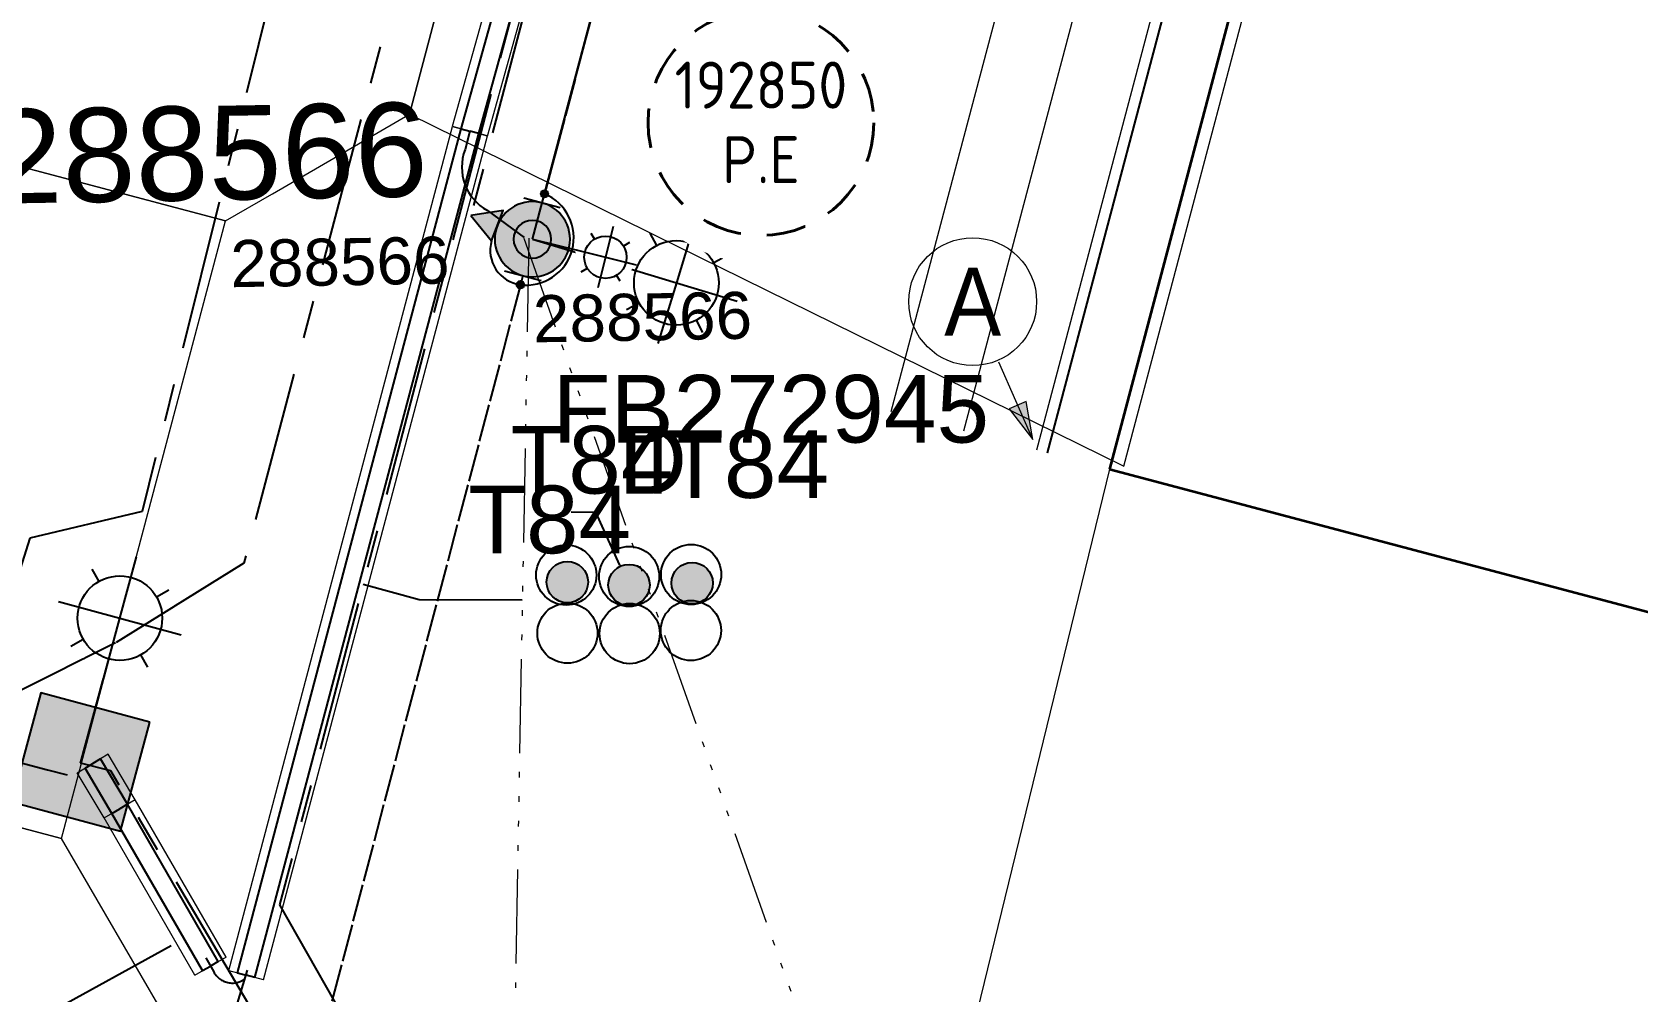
# Model space of a CAD drawing. Header units: metres. Extents: x 256054 to 262066, y 6173540 to 6179224.
# Drawn here: x 258720.28 to 258762.97, y 6175128.98 to 6175154.5 of the extents above; entities that cross this region are included whole.
import ezdxf
from ezdxf.enums import TextEntityAlignment as Align

# ---------------------------------------------------------------- set-up
doc = ezdxf.new("R2010")
doc.units = ezdxf.units.M
for name, pattern in [('Cable Exist OH', [1, 1, 0]), ('Cable Exist UG', [7, 4, -1, 1, -1]), ('Dash', [5, 3, -2]), ('IE Trench LV', [5.5, 4, -1.5]), ('PHANTOMX2', [5.6, 2.5, -0.5, 0.15, -0.5, 0.15, -0.5, 0.15, -0.5, 0.15, -0.5])]:
    doc.linetypes.add(name, pattern=pattern)
doc.layers.get('0').update_dxf_attribs({"color": 6})
doc.layers.add('_User Miscellaneous12', color=252, linetype='Continuous', lineweight=13, plot=False, transparency=0.5)
for name, color, linetype, lineweight in [('_User Miscellaneous4', 191, 'Continuous', 13), ('_User Miscellaneous5', 151, 'Continuous', 13), ('_User_HV_Exist', 1, 'Continuous', 25), ('_User_LV_Exist', 5, 'Continuous', 25), ('Cadastre Developer_SP_NEW', 54, 'Continuous', 15), ('Cadastre Land Parcels_SP_EXT', 96, 'Continuous', 15), ('Cadastre Roads_SP_EXT', 54, 'Continuous', 15), ('Mains_HV_EXT', 13, 'Continuous', 25), ('Mains_LV_EXT', 163, 'Continuous', 25), ('Mains_LV_SL_EXT', 135, 'Continuous', 25), ('Services_SP_EXT', 42, 'PHANTOMX2', 20)]:
    doc.layers.add(name, color=color, linetype=linetype, lineweight=lineweight)
for name, color, linetype in [('Duct_SP_EXT', 40, 'Continuous'), ('Equip_SP_SL_EXT', 7, 'Continuous'), ('Notes_LV_MISC', 161, 'Continuous'), ('OH_Details_SP_MISC', 7, 'Continuous'), ('SupportsOH_SP_TR_HV_LV_SL_EXT', 7, 'Continuous'), ('SupportsUG_SP_LV_SL_EXT', 7, 'Continuous'), ('Trench_SP_EXT', 7, 'Continuous'), ('Trench_SP_NEW', 2, 'Continuous')]:
    doc.layers.add(name, color=color, linetype=linetype)
doc.styles.add('COLUMN_LABEL', font='arial.ttf', dxfattribs={"height": 2})
doc.styles.add('IESYMBOL1', font='isocp.shx')
doc.styles.add('POLE_LABEL', font='arial.ttf', dxfattribs={"height": 2})
doc.styles.add('SL_LABEL', font='arial.ttf', dxfattribs={"height": 2})
doc.styles.get("Standard").update_dxf_attribs({"font": 'arial.ttf'})
doc.linetypes.add('IE Trench HV', pattern='A,4,-0.4,["/",Standard,S=2,R=0,X=0.25,Y=-1],-1.6', length=6)

# ---------------------------------------------------------------- blocks, each defined once
blk = doc.blocks.new('COLUMN_EXT')
blk.add_hatch(color=256).paths.add_polyline_path([(1.5, -1.5), (1.5, 1.5), (-1.5, 1.5), (-1.5, -1.5)])
blk.add_lwpolyline([(1.5, 1.5), (-1.5, 1.5), (-1.5, -1.5), (1.5, -1.5)], close=True)
at = {"flags": 1}
blk.add_attdef('Z', (-1.813, 2.351), '', height=0.2, rotation=180, dxfattribs=at)
at = {"flags": 9}
for tag, p in [('SUBURB', (-1.813, 1.8)), ('NOTES', (-1.813, 2)), ('STREETNAME', (-1.813, 1.6)), ('LOCATION', (-1.813, 1.4)), ('LEGEND', (-1.813, 1.2)), ('USAGE', (-1.813, 1)), ('STATE', (-1.813, 0.8)), ('COLUMN_TYPE', (-1.813, 0.4)), ('OWNED_BY', (-1.813, 0.6))]:
    blk.add_attdef(tag, text='', height=0.2, rotation=180, dxfattribs=at).set_placement(p, align=Align.MIDDLE_LEFT)
for tag, style, p in [('STRUCTURE_PLANT_NUMBER', 'POLE_LABEL', (-1.813, -0.031)), ('STREET_CODE', 'COLUMN_LABEL', (-1.813, 0.2))]:
    blk.add_attdef(tag, text='', height=0.2, rotation=180, dxfattribs=dict(at, style=style)).set_placement(p, align=Align.MIDDLE_LEFT)
at = {"style": 'COLUMN_LABEL', "width": 0.9, "flags": 8}
blk.add_attdef('ASSET_NUM', text='', height=2, rotation=270, dxfattribs=at).set_placement((2, -4), align=Align.MIDDLE_LEFT)
blk = doc.blocks.new('DUCT_EXT')
blk.add_circle((0, 0.8), 0.8)
at = {"flags": 1}
blk.add_attdef('Z', (0, 0), '', height=0.2, dxfattribs=at)
at = {"flags": 9}
for tag, p in [('DUCT_CODE', (0, 0)), ('XSECT_TYPE', (0, -0.2)), ('FB_REFERENCE', (0, -0.4)), ('STATE', (0, -0.6)), ('NOTES', (0, -0.8))]:
    blk.add_attdef(tag, text='', height=0.2, dxfattribs=at).set_placement(p, align=Align.MIDDLE_LEFT)
blk = doc.blocks.new('*U382')
at = {"width": 0.9}
blk.add_attdef('LNUMBER', text='', height=1, rotation=74.8735, dxfattribs=at).set_placement((2.792, 6.497), align=Align.MIDDLE_LEFT)
at = {"flags": 9}
for tag, p in [('LRATECODE', (-7.4, 0)), ('LOUTREACHVOCAB', (-7.2, 0)), ('LOUTREACH', (-7, 0)), ('LANTNUMBER', (-6.6, 0)), ('LNEW', (-6.4, 0)), ('LMASTVOCAB', (-6.2, 0)), ('LMAST', (-6, 0)), ('LLAMPVOCAB', (-5.8, 0)), ('LLAMP', (-5.6, 0)), ('LEXIST', (-5.4, 0)), ('LCHARGE3PERCENT', (-5.2, 0)), ('LCHARGE3', (-5, 0)), ('LCHARGE2PERCENT', (-4.8, 0)), ('LCHARGE2', (-4.6, 0)), ('LCHARGE1PERCENT', (-4.4, 0)), ('LCHARGE1', (-4.2, 0)), ('LCATEGORY', (-4, 0)), ('LBRACKETVOCAB', (-3.8, 0)), ('LBRACKET', (-3.6, 0)), ('LKINGHEIGHT', (-3.4, 0)), ('CREPLACE', (-3.2, 0)), ('CREMOVE', (-3, 0)), ('CNUMBER', (-2.8, 0)), ('CNEW', (-2.6, 0)), ('CEXIST', (-2.4, 0)), ('USAGE', (-2.2, 0)), ('STATE', (-2, 0)), ('OWNED_BY', (-1.8, 0)), ('ORIENTATION', (-1.6, 0)), ('OPERATING_VOLTAGE', (-1.4, 0)), ('NO_PHASES', (-1.2, 0)), ('LANTERN_TYPE', (-1, 0)), ('LANTERN_PURPOSE', (-0.8, 0)), ('CONTROL_TYPE', (-0.6, 0)), ('CONSTRUCTED_VOLTAGE', (-0.4, 0))]:
    blk.add_attdef(tag, text='', height=0.001, rotation=270, dxfattribs=at).set_placement(p, align=Align.MIDDLE_LEFT)
at = {"style": 'SL_LABEL', "flags": 9}
blk.add_attdef('STREET_CODE', text='', height=0.001, rotation=270, dxfattribs=at).set_placement((0.001, 0), align=Align.MIDDLE_LEFT)
at = {"flags": 1}
blk.add_attdef('Z', (0, 0), '', height=0.001, rotation=270, dxfattribs=at)
at = {"flags": 9}
for tag, p in [('LREMOVE', (0, -7.6)), ('LREPLACE', (0, -7.8)), ('LTYPE', (0, -8)), ('LTYPEVOCAB', (0, -8.2)), ('LEGEND', (0, -8.4)), ('SUBURB', (0, -8.6)), ('STREETNAME', (0, -8.8)), ('LOCATION', (0, -9)), ('NOTES', (0, -9.2)), ('MAINTAINED_BY', (0, -9.863))]:
    blk.add_attdef(tag, text='', height=0.001, dxfattribs=at).set_placement(p, align=Align.MIDDLE_LEFT)
blk.add_attdef('OPERATED_BY', (0, -9.607), '', height=0.001, dxfattribs=at)
blk.add_wipeout([(1.484, 5.49), (2.344, 4.609), (2.673, 3.421), (1.791, 2.561), (0.604, 2.232), (-0.257, 3.114), (-0.585, 4.302), (0.297, 5.162)])
for p, q in [((0.297, 5.162), (0.483, 4.837)), ((1.044, 3.861), (1.484, 5.49)), ((-0.585, 4.302), (1.044, 3.861)), ((2.344, 4.609), (2.019, 4.422)), ((0, 0), (1.044, 3.861)), ((1.044, 3.861), (2.673, 3.421)), ((-0.257, 3.114), (0.068, 3.301)), ((1.791, 2.561), (1.604, 2.886))]:
    blk.add_line(p, q)
blk.add_circle((1.044, 3.861), 1.125)
blk = doc.blocks.new('*U389')
at = {"flags": 9}
for tag, p in [('LRATECODE', (-7.4, 0)), ('LOUTREACHVOCAB', (-7.2, 0)), ('LOUTREACH', (-7, 0)), ('LANTNUMBER', (-6.6, 0)), ('LNEW', (-6.4, 0)), ('LMASTVOCAB', (-6.2, 0)), ('LMAST', (-6, 0)), ('LLAMPVOCAB', (-5.8, 0)), ('LLAMP', (-5.6, 0)), ('LEXIST', (-5.4, 0)), ('LCHARGE3PERCENT', (-5.2, 0)), ('LCHARGE3', (-5, 0)), ('LCHARGE2PERCENT', (-4.8, 0)), ('LCHARGE2', (-4.6, 0)), ('LCHARGE1PERCENT', (-4.4, 0)), ('LCHARGE1', (-4.2, 0)), ('LCATEGORY', (-4, 0)), ('LBRACKETVOCAB', (-3.8, 0)), ('LBRACKET', (-3.6, 0)), ('LKINGHEIGHT', (-3.4, 0)), ('CREPLACE', (-3.2, 0)), ('CREMOVE', (-3, 0)), ('CNUMBER', (-2.8, 0)), ('CNEW', (-2.6, 0)), ('CEXIST', (-2.4, 0)), ('USAGE', (-2.2, 0)), ('STATE', (-2, 0)), ('OWNED_BY', (-1.8, 0)), ('ORIENTATION', (-1.6, 0)), ('OPERATING_VOLTAGE', (-1.4, 0)), ('NO_PHASES', (-1.2, 0)), ('LANTERN_TYPE', (-1, 0)), ('LANTERN_PURPOSE', (-0.8, 0)), ('CONTROL_TYPE', (-0.6, 0)), ('CONSTRUCTED_VOLTAGE', (-0.4, 0))]:
    blk.add_attdef(tag, text='', height=0.001, rotation=270, dxfattribs=at).set_placement(p, align=Align.MIDDLE_LEFT)
at = {"style": 'SL_LABEL', "flags": 9}
blk.add_attdef('STREET_CODE', text='', height=0.001, rotation=270, dxfattribs=at).set_placement((0.001, 0), align=Align.MIDDLE_LEFT)
at = {"flags": 1}
blk.add_attdef('Z', (0, 0), '', height=0.001, rotation=270, dxfattribs=at)
at = {"width": 0.9}
blk.add_attdef('LNUMBER', text='', height=1, rotation=343.1271, dxfattribs=at).set_placement((6.408, -2.989), align=Align.MIDDLE_LEFT)
at = {"flags": 9}
for tag, p in [('LREMOVE', (0, -7.6)), ('LREPLACE', (0, -7.8)), ('LTYPE', (0, -8)), ('LTYPEVOCAB', (0, -8.2)), ('LEGEND', (0, -8.4)), ('SUBURB', (0, -8.6)), ('STREETNAME', (0, -8.8)), ('LOCATION', (0, -9)), ('NOTES', (0, -9.2)), ('MAINTAINED_BY', (0, -9.863))]:
    blk.add_attdef(tag, text='', height=0.001, dxfattribs=at).set_placement(p, align=Align.MIDDLE_LEFT)
blk.add_attdef('OPERATED_BY', (0, -9.607), '', height=0.001, dxfattribs=at)
blk.add_wipeout([(5.443, -1.651), (4.535, -2.484), (3.338, -2.776), (2.505, -1.868), (2.213, -0.671), (3.121, 0.162), (4.318, 0.454), (5.151, -0.454)])
for p, q in [((4.318, 0.454), (3.828, -1.161)), ((0, 0), (3.828, -1.161)), ((3.121, 0.162), (3.297, -0.169)), ((5.151, -0.454), (4.82, -0.631)), ((3.828, -1.161), (3.338, -2.776)), ((3.828, -1.161), (5.443, -1.651)), ((2.505, -1.868), (2.836, -1.691)), ((4.535, -2.484), (4.358, -2.153))]:
    blk.add_line(p, q)
blk.add_circle((3.828, -1.161), 1.125)
blk = doc.blocks.new('POLE_EXT')
blk.add_hatch(color=256).paths.add_polyline_path([(-1, 0, 1), (1, 0, 1)])
blk.add_lwpolyline([(-1, 0, 1), (1, 0, 1)], format="xyb", close=True)
at = {"flags": 8}
blk.add_attdef('pNumber', text='', height=2, dxfattribs=at).set_placement((2.5, 2.5), align=Align.MIDDLE_CENTER)
at = {"style": 'POLE_LABEL', "flags": 9}
for tag, p in [('STRUCTURE_PLANT_NUMBER', (1.355, 0.028)), ('STREET_CODE', (1.355, -0.2))]:
    blk.add_attdef(tag, text='', height=0.2, dxfattribs=at).set_placement(p, align=Align.MIDDLE_LEFT)
at = {"flags": 9}
for tag, p in [('OWNED_BY', (1.355, -0.4)), ('SPECIAL_USE', (1.355, -0.8)), ('PARENT', (1.355, -0.6)), ('STATE', (1.355, -1)), ('USAGE', (1.355, -1.2)), ('cLV', (1.355, -1.4)), ('hDepth', (1.355, -1.6)), ('hDia', (1.355, -1.8)), ('cHV', (1.355, -2)), ('LBRACKET', (1.355, -2.2)), ('LExisting', (1.355, -2.4)), ('LANTNUMBER', (1.355, -2.6)), ('LOther', (1.355, -2.8)), ('LRemove', (1.355, -3)), ('cLinedev', (1.355, -3.4)), ('LEGEND', (1.355, -3.2)), ('pExisting', (1.355, -3.8)), ('LOCATION', (1.355, -3.6)), ('PFNUMBER', (1.355, -4)), ('NEWPFNUMBER', (1.355, -4.2)), ('pFooting', (1.355, -4.4)), ('pNew', (1.355, -4.6)), ('pRelocate', (1.355, -5)), ('pRemove', (1.355, -5.2)), ('pReplace', (1.355, -5.4)), ('pStay', (1.355, -5.6)), ('cspan', (1.355, -6)), ('pType', (1.355, -5.8)), ('STREETNAME', (1.355, -6.2)), ('SUBURB', (1.355, -6.4)), ('NOTES', (1.355, -6.6)), ('MAINTAINED_BY', (1.355, -6.814)), ('OPERATED_BY', (1.355, -7.014))]:
    blk.add_attdef(tag, text='', height=0.2, dxfattribs=at).set_placement(p, align=Align.MIDDLE_LEFT)
at = {"flags": 1}
blk.add_attdef('Z', (1.355, -7.328), '', height=0.2, dxfattribs=at)
blk = doc.blocks.new('CABLE_LARGE_EXT')
h = blk.add_hatch(color=256)
edge = h.paths.add_edge_path()
edge.add_arc((0, 0.55), 0.55, 0, 360)
blk.add_circle((0, 0.55), 0.55)
at = {"flags": 1}
blk.add_attdef('Z', (0, 0), '', height=0.2, dxfattribs=at)
at = {"flags": 9}
for tag, p in [('COND_CODE', (0, 0)), ('STATE', (0, -0.4)), ('FB_REFERENCE', (0, -0.2)), ('XSECT_SIZE', (0, -0.6)), ('NOTES', (0, -0.8))]:
    blk.add_attdef(tag, text='', height=0.2, dxfattribs=at).set_placement(p, align=Align.MIDDLE_LEFT)
blk = doc.blocks.new('*U394')
for p, q in [((1.982, 1.034), (0.362, 2.207)), ((1.172, 1.62), (1.465, 2.026))]:
    blk.add_line(p, q)
blk = doc.blocks.new('*U398')
h = blk.add_hatch(color=256)
h.dxf.hatch_style = 1
h.paths.add_polyline_path([(-2.599, 2.344), (-2.065, 0.697), (-0.905, 1.983)])
h = blk.add_hatch(color=256)
h.dxf.hatch_style = 1
edge = h.paths.add_edge_path()
edge.add_arc((1.466, 2.025), 0.2, -305.90219, 54.09781)
h = blk.add_hatch(color=256)
h.dxf.hatch_style = 1
edge = h.paths.add_edge_path()
edge.add_arc((-1.461, -2.028), 0.2, 234.22697, 594.22697)
for p, q in [((1.983, 1.034), (0.363, 2.206)), ((1.173, 1.62), (1.466, 2.025)), ((-1.98, -1.038), (-0.358, -2.207)), ((-1.169, -1.623), (-1.461, -2.028))]:
    blk.add_line(p, q)
at = {"flags": 128}
blk.add_lwpolyline([(-2.599, 2.344), (-2.065, 0.697), (-0.905, 1.983)], close=True, dxfattribs=at)
for centre in [(1.466, 2.025), (-1.461, -2.028)]:
    blk.add_circle(centre, 0.2)
blk = doc.blocks.new('SL_NUM_PE_EXIST')
blk.add_wipeout([(-0.236, 7.5), (-0.706, 7.47), (-1.174, 7.411), (-1.637, 7.323), (-2.093, 7.206), (-2.542, 7.06), (-2.98, 6.887), (-3.407, 6.686), (-3.82, 6.459), (-4.218, 6.206), (-4.599, 5.929), (-4.962, 5.629), (-5.306, 5.306), (-5.629, 4.962), (-5.929, 4.599), (-6.206, 4.218), (-6.459, 3.82), (-6.686, 3.407), (-6.887, 2.98), (-7.06, 2.542), (-7.206, 2.093), (-7.323, 1.637), (-7.411, 1.174), (-7.47, 0.706), (-7.5, 0.236), (-7.5, -0.236), (-7.47, -0.706), (-7.411, -1.174), (-7.323, -1.637), (-7.206, -2.093), (-7.06, -2.542), (-6.887, -2.98), (-6.686, -3.407), (-6.459, -3.82), (-6.206, -4.218), (-5.929, -4.599), (-5.629, -4.962), (-5.306, -5.306), (-4.962, -5.629), (-4.599, -5.929), (-4.218, -6.206), (-3.82, -6.459), (-3.407, -6.686), (-2.98, -6.887), (-2.542, -7.06), (-2.093, -7.206), (-1.637, -7.323), (-1.174, -7.411), (-0.706, -7.47), (-0.236, -7.5), (0.236, -7.5), (0.706, -7.47), (1.174, -7.411), (1.637, -7.323), (2.093, -7.206), (2.542, -7.06), (2.98, -6.887), (3.407, -6.686), (3.82, -6.459), (4.218, -6.206), (4.599, -5.929), (4.962, -5.629), (5.306, -5.306), (5.629, -4.962), (5.929, -4.599), (6.206, -4.218), (6.459, -3.82), (6.686, -3.407), (6.887, -2.98), (7.06, -2.542), (7.206, -2.093), (7.323, -1.637), (7.411, -1.174), (7.47, -0.706), (7.5, -0.236), (7.5, 0.236), (7.47, 0.706), (7.411, 1.174), (7.323, 1.637), (7.206, 2.093), (7.06, 2.542), (6.887, 2.98), (6.686, 3.407), (6.459, 3.82), (6.206, 4.218), (5.929, 4.599), (5.629, 4.962), (5.306, 5.306), (4.962, 5.629), (4.599, 5.929), (4.218, 6.206), (3.82, 6.459), (3.407, 6.686), (2.98, 6.887), (2.542, 7.06), (2.093, 7.206), (1.637, 7.323), (1.174, 7.411), (0.706, 7.47), (0.236, 7.5)])
at = {"linetype": 'Dash', "lineweight": 40, "ltscale": 0.7}
blk.add_circle((0, 0), 6, dxfattribs=at)
at = {"lineweight": 40, "style": 'IESYMBOL1'}
blk.add_text('P.E', height=2.5, dxfattribs=at).set_placement((0, -0.72), align=Align.TOP_CENTER)
at = {"lineweight": 40, "style": 'IESYMBOL1', "flags": 4}
blk.add_attdef('SL15', text='', height=2.5, dxfattribs=at).set_placement((0, 0), align=Align.BOTTOM_CENTER)
at = {"lineweight": 40, "flags": 1}
blk.add_attdef('Z', (0, 0), '', height=0.2, dxfattribs=at)
blk = doc.blocks.new('*U429')
at = {"flags": 9}
for tag, p in [('LRATECODE', (-7.4, 0)), ('LOUTREACHVOCAB', (-7.2, 0)), ('LOUTREACH', (-7, 0)), ('LANTNUMBER', (-6.6, 0)), ('LNEW', (-6.4, 0)), ('LMASTVOCAB', (-6.2, 0)), ('LMAST', (-6, 0)), ('LLAMPVOCAB', (-5.8, 0)), ('LLAMP', (-5.6, 0)), ('LEXIST', (-5.4, 0)), ('LCHARGE3PERCENT', (-5.2, 0)), ('LCHARGE3', (-5, 0)), ('LCHARGE2PERCENT', (-4.8, 0)), ('LCHARGE2', (-4.6, 0)), ('LCHARGE1PERCENT', (-4.4, 0)), ('LCHARGE1', (-4.2, 0)), ('LCATEGORY', (-4, 0)), ('LBRACKETVOCAB', (-3.8, 0)), ('LBRACKET', (-3.6, 0)), ('LKINGHEIGHT', (-3.4, 0)), ('CREPLACE', (-3.2, 0)), ('CREMOVE', (-3, 0)), ('CNUMBER', (-2.8, 0)), ('CNEW', (-2.6, 0)), ('CEXIST', (-2.4, 0)), ('USAGE', (-2.2, 0)), ('STATE', (-2, 0)), ('OWNED_BY', (-1.8, 0)), ('ORIENTATION', (-1.6, 0)), ('OPERATING_VOLTAGE', (-1.4, 0)), ('NO_PHASES', (-1.2, 0)), ('LANTERN_TYPE', (-1, 0)), ('LANTERN_PURPOSE', (-0.8, 0)), ('CONTROL_TYPE', (-0.6, 0)), ('CONSTRUCTED_VOLTAGE', (-0.4, 0))]:
    blk.add_attdef(tag, text='', height=0.001, rotation=270, dxfattribs=at).set_placement(p, align=Align.MIDDLE_LEFT)
at = {"style": 'SL_LABEL', "flags": 9}
blk.add_attdef('STREET_CODE', text='', height=0.001, rotation=270, dxfattribs=at).set_placement((0.001, 0), align=Align.MIDDLE_LEFT)
at = {"flags": 1}
blk.add_attdef('Z', (0, 0), '', height=0.001, rotation=270, dxfattribs=at)
at = {"width": 0.9}
blk.add_attdef('LNUMBER', text='', height=1, rotation=346.19916, dxfattribs=at).set_placement((6.559, -2.641), align=Align.MIDDLE_LEFT)
at = {"flags": 9}
for tag, p in [('LREMOVE', (0, -7.6)), ('LREPLACE', (0, -7.8)), ('LTYPE', (0, -8)), ('LTYPEVOCAB', (0, -8.2)), ('LEGEND', (0, -8.4)), ('SUBURB', (0, -8.6)), ('STREETNAME', (0, -8.8)), ('LOCATION', (0, -9)), ('NOTES', (0, -9.2)), ('MAINTAINED_BY', (0, -9.863))]:
    blk.add_attdef(tag, text='', height=0.001, dxfattribs=at).set_placement(p, align=Align.MIDDLE_LEFT)
blk.add_attdef('OPERATED_BY', (0, -9.607), '', height=0.001, dxfattribs=at)
blk.add_wipeout([(5.523, -1.357), (4.662, -2.237), (3.482, -2.593), (2.601, -1.731), (2.246, -0.552), (3.108, 0.329), (4.287, 0.685), (5.168, -0.177)])
for p, q in [((0, 0), (3.885, -0.954)), ((3.108, 0.329), (3.302, 0.008)), ((4.287, 0.685), (3.885, -0.954)), ((5.168, -0.177), (4.847, -0.371)), ((2.601, -1.731), (2.922, -1.537)), ((3.885, -0.954), (3.482, -2.593)), ((3.885, -0.954), (5.523, -1.357)), ((4.662, -2.237), (4.467, -1.916))]:
    blk.add_line(p, q)
blk.add_circle((3.885, -0.954), 1.125)
blk = doc.blocks.new('*U421')
h = blk.add_hatch(color=256)
h.dxf.hatch_style = 1
h.paths.add_polyline_path([(1.425, -2.652), (0.967, -2.851), (1.595, -3.668)])
blk.add_line((1.595, -3.668), (0.698, -1.605))
at = {"flags": 128}
blk.add_lwpolyline([(1.425, -2.652), (0.967, -2.851), (1.595, -3.668), (1.425, -2.652)], dxfattribs=at)
blk.add_circle((0, 0), 1.7)
at = {"width": 0.9}
blk.add_attdef('CODE', text='', height=1.8, dxfattribs=at).set_placement((0, 0), align=Align.MIDDLE_CENTER)
at = {"flags": 1}
blk.add_attdef('Z', (0, 0), '', height=0.2, dxfattribs=at)

msp = doc.modelspace()

# ---------------------------------------------------------------- linework, layer by layer
at = {"layer": '_User Miscellaneous12', "color": 5, "flags": 128}
for points in [[(258743.121, 6175144.415), (258752.155, 6175178.531), (258761.344, 6175183.871), (258857.129, 6175158.492), (258872.695, 6175154.368, -0.019195), (258876.014, 6175153.416, -0.096183), (258888.988, 6175146.143, 0.170238), (258893.29, 6175144.426, 0.194137), (258898.227, 6175146.178, 0.236344), (258900.564, 6175151.993, 0.128283), (258899.394, 6175155.328, 0.177102), (258895.503, 6175158.152, 0.126051), (258892.03, 6175158.244, -0.04728), (258884.579, 6175157.62, -0.047139), (258877.278, 6175158.396, -0.016955), (258873.885, 6175159.225), (258762.622, 6175188.705), (258757.282, 6175197.894), (258766.319, 6175232.002)], [(258745.054, 6175143.903), (258753.876, 6175177.218), (258761.632, 6175181.726), (258856.617, 6175156.559), (258872.201, 6175152.43, -0.019291), (258875.388, 6175151.516, -0.096084), (258887.685, 6175144.625, 0.169802), (258893.205, 6175142.427, 0.194137), (258899.553, 6175144.68, 0.236344), (258902.557, 6175152.158, 0.128283), (258901.053, 6175156.445, 0.177102), (258896.05, 6175160.076, 0.124646), (258891.634, 6175160.205, -0.046995), (258884.601, 6175159.62, -0.047101), (258877.681, 6175160.355, -0.017), (258874.412, 6175161.155), (258763.935, 6175190.426), (258759.428, 6175198.182), (258768.252, 6175231.49)], [(258746.988, 6175143.391), (258755.598, 6175175.905), (258761.921, 6175179.58), (258856.105, 6175154.626), (258871.706, 6175150.492, -0.019393), (258874.762, 6175149.617, -0.095987), (258886.384, 6175143.106, 0.169482), (258893.121, 6175140.429, 0.194137), (258900.878, 6175143.183, 0.236344), (258904.55, 6175152.322, 0.128283), (258902.713, 6175157.562, 0.177102), (258896.598, 6175161.999, 0.123617), (258891.243, 6175162.167, -0.04672), (258884.623, 6175161.62, -0.047059), (258878.084, 6175162.314, -0.017046), (258874.938, 6175163.084), (258765.248, 6175192.147), (258761.573, 6175198.471), (258770.185, 6175230.978)]]:
    msp.add_lwpolyline(points, format="xyb", dxfattribs=at)
at = {"layer": '_User Miscellaneous12', "color": 3, "flags": 128}
msp.add_lwpolyline([(258747.278, 6175143.314), (258755.856, 6175175.709), (258761.964, 6175179.259), (258856.028, 6175154.336), (258871.632, 6175150.201, -0.019409), (258874.668, 6175149.332, -0.095972), (258886.189, 6175142.878, 0.169441), (258893.108, 6175140.13, 0.194137), (258901.077, 6175142.958, 0.236344), (258904.849, 6175152.346, 0.128283), (258902.961, 6175157.729, 0.177102), (258896.68, 6175162.288, 0.123485), (258891.185, 6175162.461, -0.046678), (258884.626, 6175161.92, -0.047052), (258878.145, 6175162.608, -0.017053), (258875.017, 6175163.374), (258765.445, 6175192.405), (258761.895, 6175198.514), (258770.475, 6175230.901)], format="xyb", dxfattribs=at)
at = {"layer": '_User Miscellaneous12', "flags": 128}
msp.add_lwpolyline([(258748.921, 6175142.879), (258757.319, 6175174.593), (258762.209, 6175177.435), (258855.592, 6175152.693), (258871.213, 6175148.554, -0.019502), (258874.136, 6175147.717, -0.095889), (258885.084, 6175141.586, 0.169232), (258893.036, 6175138.431, 0.194137), (258902.204, 6175141.685, 0.236344), (258906.543, 6175152.486, 0.128283), (258904.372, 6175158.679, 0.177102), (258897.145, 6175163.923, 0.122814), (258890.857, 6175164.129, -0.046446), (258884.645, 6175163.619, -0.047012), (258878.487, 6175164.273, -0.017095), (258875.466, 6175165.014), (258766.561, 6175193.868), (258763.719, 6175198.76), (258772.118, 6175230.466)], format="xyb", dxfattribs=at)
at = {"layer": '_User Miscellaneous4'}
for p, q in [((258731.46, 6175151.999), (258735.253, 6175165.601)), ((258732.385, 6175151.741), (258736.178, 6175165.343)), ((258725.509, 6175129.546), (258731.458, 6175151.993)), ((258726.436, 6175129.3), (258732.386, 6175151.747)), ((258731.458, 6175151.993), (258731.922, 6175151.87)), ((258731.46, 6175151.999), (258731.922, 6175151.87)), ((258732.386, 6175151.747), (258731.922, 6175151.87)), ((258732.385, 6175151.741), (258731.922, 6175151.87)), ((258722.196, 6175133.604), (258721.482, 6175134.806)), ((258722.196, 6175133.604), (258722.61, 6175133.847)), ((258723.024, 6175134.089), (258722.61, 6175133.847)), ((258725.438, 6175129.905), (258723.024, 6175134.089)), ((258724.606, 6175129.425), (258722.196, 6175133.604)), ((258724.606, 6175129.425), (258725.022, 6175129.665)), ((258725.438, 6175129.905), (258725.022, 6175129.665)), ((258725.509, 6175129.546), (258725.973, 6175129.423)), ((258726.436, 6175129.3), (258725.973, 6175129.423))]:
    msp.add_line(p, q, dxfattribs=at)
at = {"layer": 'Cadastre Developer_SP_NEW', "lineweight": 35}
for p, q in [((258757.319, 6175174.593), (258748.921, 6175142.879)), ((258748.921, 6175142.879), (258962.803, 6175086.217))]:
    msp.add_line(p, q, dxfattribs=at)
at = {"layer": 'Cadastre Land Parcels_SP_EXT', "linetype": 'Continuous'}
for points in [[(258726.65, 6175150.194), (258726.669, 6175150.205), (258730.311, 6175152.322), (258735.662, 6175172.545), (258701.095, 6175182.602), (258702.629, 6175188.401), (258697.923, 6175189.647), (258695.863, 6175190.187), (258687.977, 6175160.467), (258687.716, 6175159.484), (258725.423, 6175149.481), (258726.65, 6175150.194)], [(258805.177, 6175127.976), (258748.921, 6175142.879), (258744.66, 6175125.418), (258800.574, 6175110.602), (258805.177, 6175127.976)], [(258723.908, 6175128.159), (258721.066, 6175133.053), (258697.372, 6175139.339), (258690.803, 6175115.15), (258718.537, 6175107.863), (258723.908, 6175128.159)]]:
    msp.add_lwpolyline(points, close=True, dxfattribs=at)
at = {"layer": 'Duct_SP_EXT'}
for p, q in [((258731.691, 6175151.934), (258735.605, 6175166.079)), ((258732.154, 6175151.806), (258736.068, 6175165.951)), ((258725.741, 6175129.485), (258731.69, 6175151.931)), ((258726.205, 6175129.362), (258732.154, 6175151.808)), ((258731.69, 6175151.931), (258731.922, 6175151.87)), ((258731.691, 6175151.934), (258731.922, 6175151.87)), ((258732.154, 6175151.808), (258731.922, 6175151.87)), ((258732.154, 6175151.806), (258731.922, 6175151.87)), ((258722.403, 6175133.725), (258722.61, 6175133.847)), ((258722.817, 6175133.968), (258722.61, 6175133.847)), ((258725.23, 6175129.785), (258722.817, 6175133.968)), ((258724.814, 6175129.545), (258722.403, 6175133.725)), ((258724.814, 6175129.545), (258725.022, 6175129.665)), ((258725.23, 6175129.785), (258725.022, 6175129.665)), ((258725.741, 6175129.485), (258725.973, 6175129.423)), ((258726.205, 6175129.362), (258725.973, 6175129.423))]:
    msp.add_line(p, q, dxfattribs=at)
for points in [[(258734.608, 6175141.746), (258735.255, 6175141.74), (258735.901, 6175140.331)], [(258733.314, 6175139.399), (258730.575, 6175139.401), (258729.081, 6175139.814)], [(258716.036, 6175127.063), (258718.355, 6175127.044), (258720.765, 6175128.435), (258723.979, 6175130.211)]]:
    msp.add_lwpolyline(points, dxfattribs=at)
at = {"layer": 'Mains_HV_EXT', "linetype": 'Cable Exist OH'}
msp.add_lwpolyline([(258744.606, 6175190.463), (258733.903, 6175150.203)], dxfattribs=at)
at = {"layer": 'Mains_HV_EXT', "linetype": 'Continuous'}
msp.add_lwpolyline([(258732.494, 6175148.949, 0.457197), (258733.264, 6175147.786)], format="xyb", dxfattribs=at)
at = {"layer": 'Mains_LV_EXT', "color": 3, "linetype": 'Cable Exist OH'}
msp.add_lwpolyline([(258744.902, 6175191.698), (258733.903, 6175150.203)], dxfattribs=at)
at = {"layer": 'Trench_SP_EXT', "linetype": 'Cable Exist UG'}
for points in [[(258731.922, 6175151.87), (258731.792, 6175151.379), (258731.792, 6175151.379, 0.37317), (258732.388, 6175149.762), (258732.388, 6175149.762), (258733.363, 6175149.045)], [(258724.898, 6175129.879), (258725.109, 6175129.515), (258725.109, 6175129.515, 0.476777), (258725.949, 6175129.335)]]:
    msp.add_lwpolyline(points, format="xyb", dxfattribs=at)
msp.add_lwpolyline([(258725.691, 6175128.497), (258726.006, 6175129.553)], dxfattribs=at)
at = {"layer": 'Trench_SP_NEW', "linetype": 'IE Trench HV', "ltscale": 0.8, "flags": 128}
msp.add_lwpolyline([(258747.278, 6175143.314), (258752.444, 6175162.826), (258755.984, 6175176.193)], dxfattribs=at)

# ---------------------------------------------------------------- block references
at = {"layer": 'Duct_SP_EXT'}
for name, p in [('DUCT_EXT', (258734.482, 6175139.264)), ('DUCT_EXT', (258736.154, 6175139.226)), ('DUCT_EXT', (258737.802, 6175139.278)), ('CABLE_LARGE_EXT', (258734.51, 6175139.326)), ('CABLE_LARGE_EXT', (258736.15, 6175139.248)), ('CABLE_LARGE_EXT', (258737.828, 6175139.3)), ('DUCT_EXT', (258737.796, 6175137.79)), ('DUCT_EXT', (258734.514, 6175137.718)), ('DUCT_EXT', (258736.168, 6175137.707))]:
    msp.add_blockref(name, p, dxfattribs=at)
at = {"layer": 'SupportsUG_SP_LV_SL_EXT'}
ref = msp.add_blockref('COLUMN_EXT', (258721.57, 6175135.092), dxfattribs=dict(at, rotation=344.9838481262982))
ref.add_attrib('ASSET_NUM', '281900', dxfattribs={"layer": '0', "height": 2.5, "rotation": 74.0632, "style": 'COLUMN_LABEL'}).set_placement((258717.708, 6175132.79), align=Align.TOP_RIGHT)

# ---------------------------------------------------------------- texts
at = {"layer": 'Duct_SP_EXT'}
for s, p in [('FB272945', (258734.122, 6175143.587)), ('T84', (258732.999, 6175142.231)), ('D', (258735.876, 6175142.231)), ('T84', (258737.136, 6175142.116)), ('T84', (258731.876, 6175140.643))]:
    msp.add_text(s, height=1.8, dxfattribs=at).set_placement(p)

# ---------------------------------------------------------------- next in the draw order: block references
at = {"layer": 'Equip_SP_SL_EXT'}
for name, p in [('*U389', (258733.582, 6175148.995)), ('*U382', (258721.571, 6175135.057))]:
    msp.add_blockref(name, p, dxfattribs=at)

# ---------------------------------------------------------------- next in the draw order: linework, layer by layer
at = {"layer": '_User Miscellaneous4'}
for p, q in [((258722.307, 6175135.296), (258721.895, 6175135.051)), ((258723.024, 6175134.089), (258722.307, 6175135.296)), ((258721.482, 6175134.806), (258721.895, 6175135.051))]:
    msp.add_line(p, q, dxfattribs=at)
at = {"layer": '_User_HV_Exist', "ltscale": 0.7}
msp.add_arc((258733.418, 6175149.038), 1.262, 262.5105, 67.4094, dxfattribs=at)
at = {"layer": 'Cadastre Roads_SP_EXT', "linetype": 'Continuous'}
msp.add_lwpolyline([(258772.499, 6175230.524), (258778.259, 6175252.269), (258784.018, 6175274.013), (258784.803, 6175276.976), (258786.361, 6175282.858), (258790.255, 6175297.56), (258780.591, 6175303.279), (258779.209, 6175304.096), (258768.162, 6175310.632), (258765.883, 6175290.094), (258765.156, 6175283.539), (258764.283, 6175280.717), (258761.204, 6175269.079), (258758.391, 6175258.447), (258755.322, 6175246.85), (258746.916, 6175215.076), (258745.703, 6175210.49), (258735.662, 6175172.545), (258730.311, 6175152.322), (258739.809, 6175147.642), (258749.307, 6175142.962), (258772.499, 6175230.524)], close=True, dxfattribs=at)
msp.add_lwpolyline([(258624.728, 6175158.61), (258655.322, 6175150.494), (258721.066, 6175133.053), (258723.246, 6175141.267), (258725.423, 6175149.481), (258687.716, 6175159.484), (258654.17, 6175168.383), (258582.542, 6175187.386)], dxfattribs=at)
at = {"layer": 'Duct_SP_EXT'}
for p, q in [((258722.101, 6175135.173), (258721.895, 6175135.051)), ((258722.817, 6175133.968), (258722.101, 6175135.173)), ((258721.688, 6175134.928), (258721.895, 6175135.051)), ((258722.403, 6175133.725), (258721.688, 6175134.928))]:
    msp.add_line(p, q, dxfattribs=at)
at = {"layer": 'Mains_HV_EXT', "linetype": 'Cable Exist UG'}
msp.add_lwpolyline([(258731.717, 6175178.012), (258738.84, 6175176.015), (258731.949, 6175149.622)], dxfattribs=at)
at = {"layer": 'Mains_HV_EXT', "linetype": 'Cable Exist OH'}
msp.add_lwpolyline([(258733.264, 6175147.786), (258716.067, 6175082.416)], dxfattribs=at)
at = {"layer": 'Mains_LV_EXT', "linetype": 'Cable Exist UG'}
for points in [[(258719.289, 6175170.062), (258713.039, 6175173.04), (258713.039, 6175173.04), (258710.06, 6175161.106), (258726.946, 6175156.774), (258723.208, 6175141.753), (258720.217, 6175141.049), (258719.61, 6175139.1), (258672.422, 6175151.804), (258670.694, 6175154.36), (258657.994, 6175157.592), (258653.391, 6175154.305)], [(258719.289, 6175170.062), (258715.254, 6175170.318), (258715.254, 6175170.318), (258713.464, 6175163.422), (258730.806, 6175158.948), (258725.914, 6175140.379), (258725.914, 6175140.379), (258722.495, 6175138.261), (258719.864, 6175136.936), (258671.263, 6175150.037), (258669.72, 6175152.505), (258657.574, 6175155.587), (258653.391, 6175154.305)]]:
    msp.add_lwpolyline(points, dxfattribs=at)
at = {"layer": 'Mains_LV_EXT', "color": 2, "linetype": 'Cable Exist UG'}
msp.add_lwpolyline([(258736.005, 6175166.399), (258726.861, 6175131.291), (258728.326, 6175128.706), (258722.943, 6175108.9), (258720.494, 6175107.241)], dxfattribs=at)
at = {"layer": 'Mains_LV_SL_EXT', "linetype": 'Cable Exist UG'}
msp.add_lwpolyline([(258720.494, 6175107.241), (258726.157, 6175128.451), (258722.374, 6175134.861), (258721.571, 6175135.057)], dxfattribs=at)
at = {"layer": 'OH_Details_SP_MISC', "flags": 128}
msp.add_lwpolyline([(258733.582, 6175148.995), (258744.902, 6175191.698), (258751.909, 6175218.173), (258768.255, 6175279.51), (258782.186, 6175275.01)], dxfattribs=at)
at = {"layer": 'Services_SP_EXT'}
for points in [[(258733.486, 6175149.028), (258732.586, 6175098.608), (258739.818, 6175087.773)], [(258733.353, 6175149.026), (258746.244, 6175112.633)]]:
    msp.add_lwpolyline(points, dxfattribs=at)
at = {"layer": 'Trench_SP_EXT', "linetype": 'Cable Exist UG'}
msp.add_lwpolyline([(258666.762, 6175149.229), (258697.866, 6175140.967), (258698.872, 6175140.7), (258698.872, 6175140.7), (258720.687, 6175134.886), (258721.21, 6175134.748)], dxfattribs=at)

# ---------------------------------------------------------------- next in the draw order: block references
at = {"layer": '_User_HV_Exist', "ltscale": 0.7, "xscale": 0.5, "yscale": 0.5, "zscale": 0.5, "rotation": 21.03384361404388}
msp.add_blockref('*U398', (258733.582, 6175148.995), dxfattribs=at)
at = {"layer": '_User_LV_Exist', "ltscale": 0.7, "xscale": 0.5, "yscale": 0.5, "zscale": 0.5, "rotation": 21.03384361404388}
msp.add_blockref('*U394', (258733.582, 6175148.995), dxfattribs=at)
at = {"layer": '_User_LV_Exist'}
ref = msp.add_blockref('POLE_EXT', (258733.582, 6175148.995), dxfattribs=dict(at, xscale=0.5, yscale=0.5, zscale=0.5))
ref.add_attrib('ASSET_NUM', '288566', dxfattribs={"layer": '0', "height": 1.25, "rotation": 1, "style": 'POLE_LABEL'}).set_placement((258739.42, 6175146.978), align=Align.MIDDLE_RIGHT)
at = {"layer": 'SupportsOH_SP_TR_HV_LV_SL_EXT'}
ref = msp.add_blockref('POLE_EXT', (258733.582, 6175148.995), dxfattribs=at)
ref.add_attrib('ASSET_NUM', '288566', dxfattribs={"layer": '0', "height": 2.5, "rotation": 1, "style": 'POLE_LABEL'}).set_placement((258730.793, 6175151.391), align=Align.MIDDLE_RIGHT)

# ---------------------------------------------------------------- next in the draw order: block references
at = {"layer": 'Notes_LV_MISC', "linetype": 'IE Trench LV'}
ref = msp.add_blockref('SL_NUM_PE_EXIST', (258739.657, 6175152.095), dxfattribs=dict(at, xscale=0.5, yscale=0.5, zscale=0.5))
ref.add_attrib('SL15', '192850', dxfattribs={"layer": '0', "lineweight": 40, "height": 1.25, "style": 'IESYMBOL1'}).set_placement((258739.657, 6175152.095), align=Align.BOTTOM_CENTER)

# ---------------------------------------------------------------- next in the draw order: block references
at = {"layer": '_User Miscellaneous5'}
msp.add_blockref('*U421', (258745.287, 6175147.335), dxfattribs=at).add_auto_attribs({'CODE': 'A'})
at = {"layer": '_User_LV_Exist', "xscale": 0.5, "yscale": 0.5, "zscale": 0.5}
msp.add_blockref('*U429', (258733.582, 6175148.995), dxfattribs=at)

# ---------------------------------------------------------------- next in the draw order: block references
at = {"layer": '_User_HV_Exist'}
ref = msp.add_blockref('POLE_EXT', (258733.582, 6175148.995), dxfattribs=dict(at, xscale=0.5, yscale=0.5, zscale=0.5))
ref.add_attrib('ASSET_NUM', '288566', dxfattribs={"layer": '0', "height": 1.25, "rotation": 1, "style": 'POLE_LABEL'}).set_placement((258731.377, 6175148.445), align=Align.MIDDLE_RIGHT)

doc.saveas('drawing.dxf')
